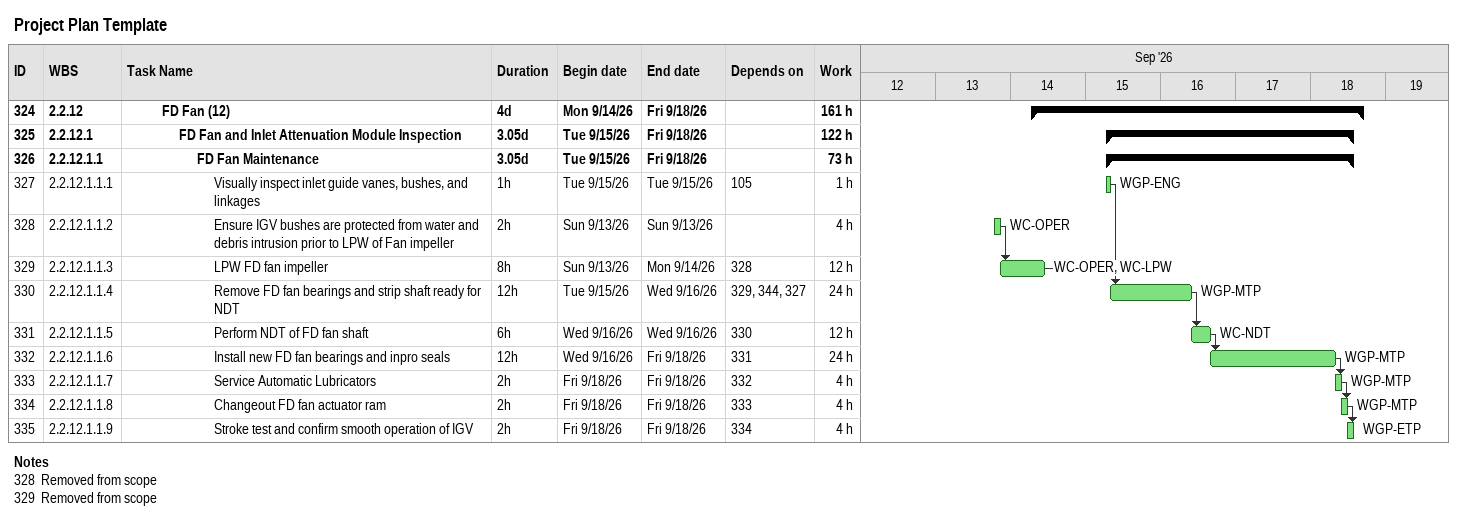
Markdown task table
Project Plan Template

| ID | WBS | Task | Duration | Start | Finish | Predecessors | Resources | Work (h) |
|---|---|---|---|---|---|---|---|---|
| 324 | 2.2.12 | **FD Fan (12)** | 4d | 2026-09-14 | 2026-09-18 |  |  | 161 |
| 325 | 2.2.12.1 | **FD Fan and Inlet Attenuation Module Inspection** | 3.05d | 2026-09-15 | 2026-09-18 |  |  | 122 |
| 326 | 2.2.12.1.1 | **FD Fan Maintenance** | 3.05d | 2026-09-15 | 2026-09-18 |  |  | 73 |
| 327 | 2.2.12.1.1.1 | Visually inspect inlet guide vanes, bushes, and linkages | 1h | 2026-09-15 | 2026-09-15 | 105 | WGP-ENG | 1 |
| 328 | 2.2.12.1.1.2 | Ensure IGV bushes are protected from water and debris intrusion prior to LPW of Fan impeller | 2h | 2026-09-13 | 2026-09-13 |  | WC-OPER | 4 |
| 329 | 2.2.12.1.1.3 | LPW FD fan impeller | 8h | 2026-09-13 | 2026-09-14 | 328 | WC-OPER, WC-LPW | 12 |
| 330 | 2.2.12.1.1.4 | Remove FD fan bearings and strip shaft ready for NDT | 12h | 2026-09-15 | 2026-09-16 | 329, 344, 327 | WGP-MTP | 24 |
| 331 | 2.2.12.1.1.5 | Perform NDT of FD fan shaft | 6h | 2026-09-16 | 2026-09-16 | 330 | WC-NDT | 12 |
| 332 | 2.2.12.1.1.6 | Install new FD fan bearings and inpro seals | 12h | 2026-09-16 | 2026-09-18 | 331 | WGP-MTP | 24 |
| 333 | 2.2.12.1.1.7 | Service Automatic Lubricators | 2h | 2026-09-18 | 2026-09-18 | 332 | WGP-MTP | 4 |
| 334 | 2.2.12.1.1.8 | Changeout FD fan actuator ram | 2h | 2026-09-18 | 2026-09-18 | 333 | WGP-MTP | 4 |
| 335 | 2.2.12.1.1.9 | Stroke test and confirm smooth operation of IGV | 2h | 2026-09-18 | 2026-09-18 | 334 | WGP-ETP | 4 |

Notes
- 328: Removed from scope
- 329: Removed from scope
